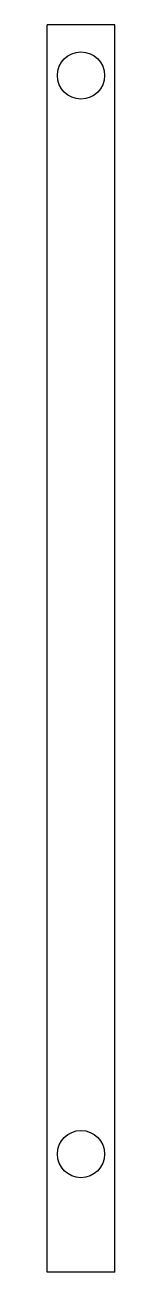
# Model space of a CAD drawing. Header units: millimetres. Extents: x -10 to 10, y -370 to 0.
import ezdxf

# ---------------------------------------------------------------- set-up
doc = ezdxf.new("R2010")
doc.units = ezdxf.units.MM

msp = doc.modelspace()

# ---------------------------------------------------------------- linework, layer by layer
at = {"color": 7, "linetype": 'Continuous', "lineweight": 25}
for p, q in [((10, 0), (-10, 0)), ((-10, -370), (-10, 0)), ((10, -370), (10, 0)), ((10, -370), (-10, -370))]:
    msp.add_line(p, q, dxfattribs=at)
for centre in [(0, -15), (0, -335)]:
    msp.add_circle(centre, 7, dxfattribs=at)

doc.saveas('drawing.dxf')
